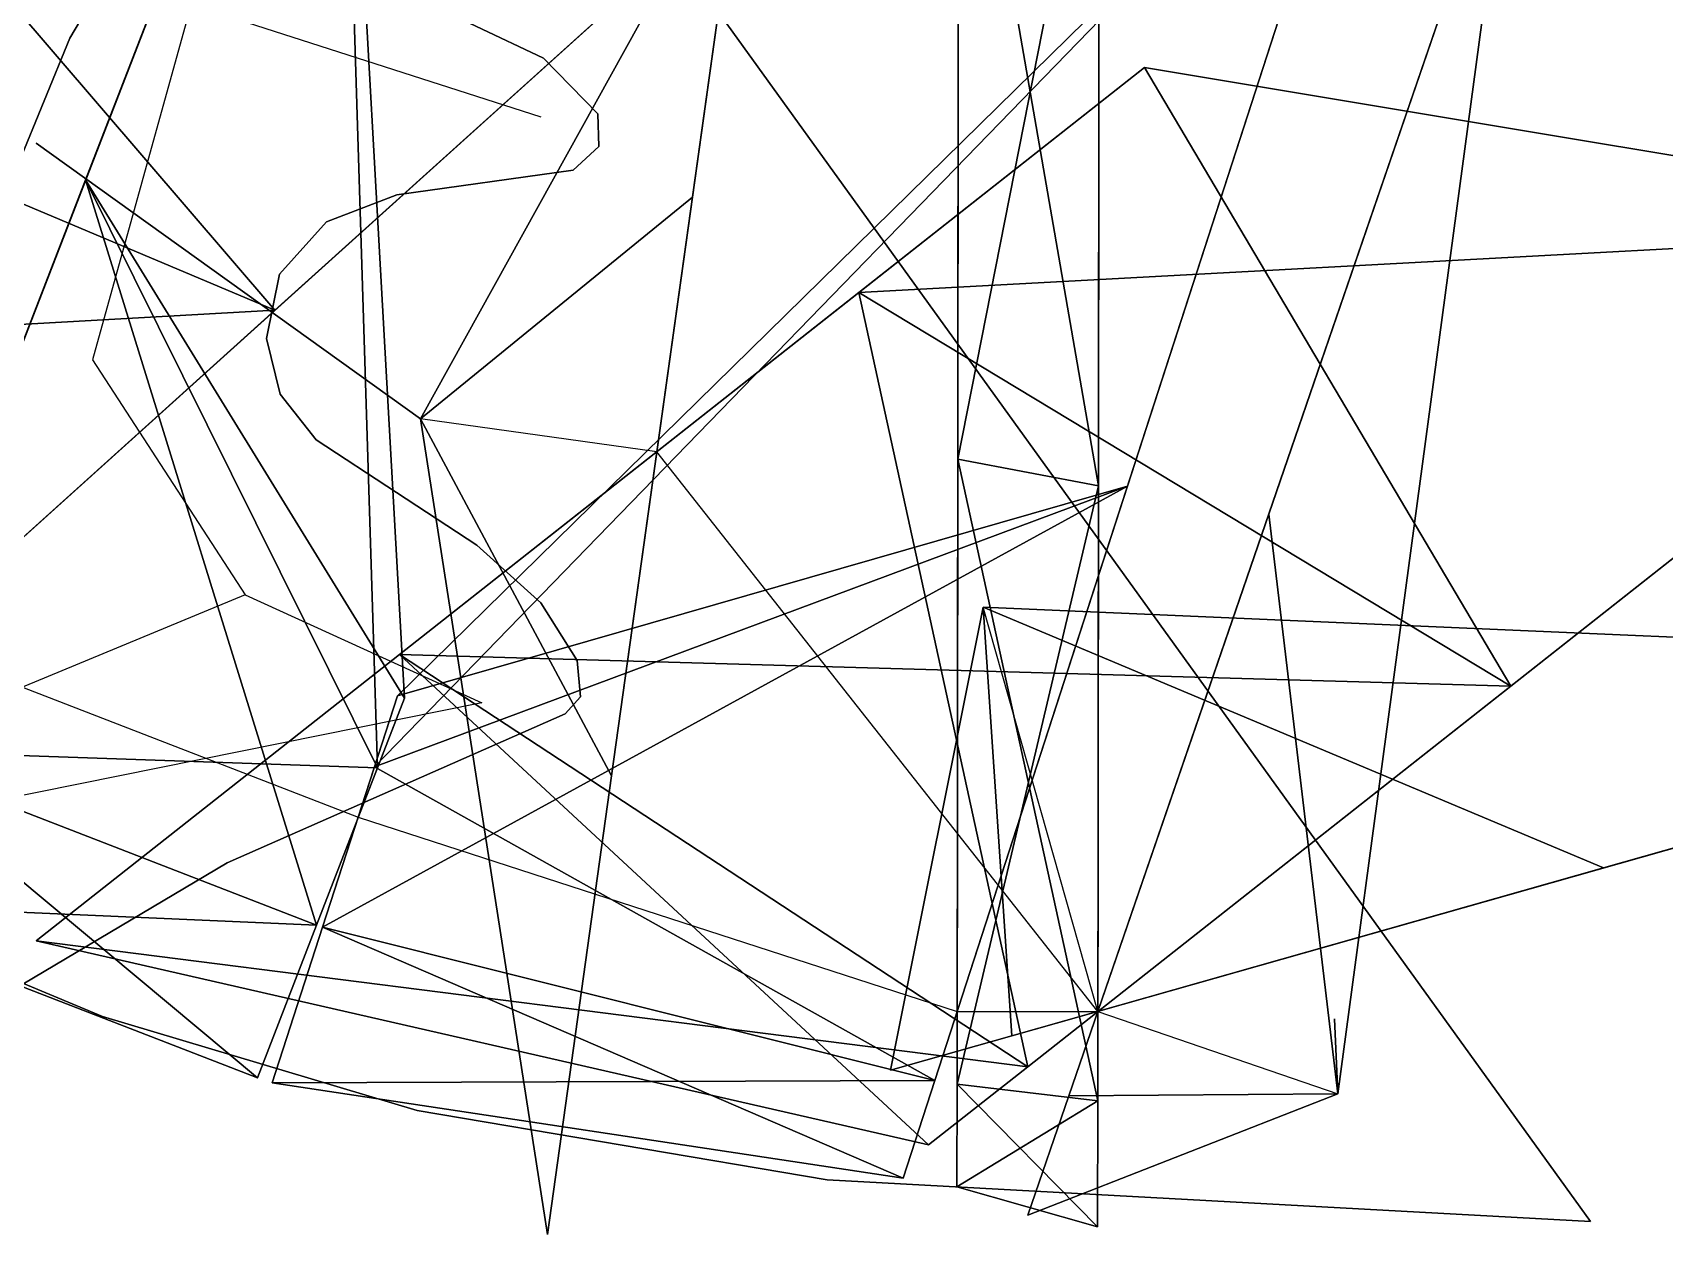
# Model space of a CAD drawing. Extents: x 271818 to 271947, y 5067178 to 5068401.
# Drawn here: x 271898.25 to 271918.69, y 5067220.38 to 5067235.43 of the extents above; entities that cross this region are included whole.
import ezdxf

# ---------------------------------------------------------------- set-up
doc = ezdxf.new("R2010")
doc.units = 0
doc.layers.add('CENTERLINE', color=4, linetype='CONTINUOUS')
doc.layers.add('WALLS', color=7, linetype='CONTINUOUS')

msp = doc.modelspace()

# ---------------------------------------------------------------- linework, layer by layer
at = {"layer": 'CENTERLINE'}
for p, q in [((271900.234, 5067235.783, 800.514), (271898.999, 5067231.334, 804.657)), ((271900.234, 5067235.783, 800.514), (271904.614, 5067234.376, 800.514)), ((271903.106, 5067230.596, 762.674), (271898.295, 5067234.048, 752.271)), ((271898.999, 5067231.334, 804.657), (271900.911, 5067228.388, 805.539)), ((271906.068, 5067230.182, 763.528), (271903.106, 5067230.596, 762.674)), ((271911.594, 5067223.17, 763.996), (271906.068, 5067230.182, 763.528)), ((271900.911, 5067228.388, 805.539), (271892.56, 5067224.931, 802.339)), ((271900.911, 5067228.388, 805.539), (271903.877, 5067227.035, 805.8)), ((271911.594, 5067223.17, 763.996), (271910.157, 5067228.234, 764.549)), ((271896.669, 5067227.794, 771.025), (271902.329, 5067225.603, 767.744)), ((271903.877, 5067227.035, 805.8), (271890.319, 5067224.305, 804.894)), ((271902.329, 5067225.603, 767.744), (271909.831, 5067223.171, 765.272)), ((271909.831, 5067223.171, 765.272), (271911.594, 5067223.17, 763.996)), ((271911.594, 5067223.17, 763.996), (271914.602, 5067222.136, 764.432)), ((271914.602, 5067222.136, 764.432), (271914.56, 5067223.078, 764.765))]:
    msp.add_line(p, q, dxfattribs=at)
at = {"layer": 'WALLS'}
for points in [[(271917.767, 5067220.539, 769.061), (271917.767, 5067220.539, 763.557), (271900.864, 5067243.979, 769.868)], [(271900.864, 5067243.979, 769.868), (271917.767, 5067220.539, 763.557), (271900.864, 5067243.979, 766.325)], [(271896.145, 5067226.442, 767.525), (271902.083, 5067241.783, 769.576), (271898.911, 5067233.588, 767.525)], [(271896.145, 5067226.442, 767.525), (271902.083, 5067241.783, 772.475), (271902.083, 5067241.783, 769.576)], [(271896.145, 5067226.442, 767.525), (271898.911, 5067233.588, 774.525), (271902.083, 5067241.783, 772.475)], [(271902.906, 5067227.095, 766.294), (271898.911, 5067233.588, 767.525), (271902.083, 5067241.783, 769.576)], [(271902.568, 5067226.221, 771.244), (271902.083, 5067241.783, 772.475), (271898.911, 5067233.588, 774.525)], [(271902.906, 5067227.095, 766.294), (271902.083, 5067241.783, 769.576), (271902.906, 5067227.095, 769.193)], [(271902.906, 5067227.095, 769.193), (271902.083, 5067241.783, 769.576), (271902.083, 5067241.783, 772.475)], [(271902.906, 5067227.095, 769.193), (271902.083, 5067241.783, 772.475), (271902.568, 5067226.221, 771.244)], [(271909.83, 5067222.26, 763.072), (271909.849, 5067239.871, 764.361), (271909.839, 5067230.089, 763.072)], [(271909.83, 5067222.26, 763.072), (271909.849, 5067239.871, 766.183), (271909.849, 5067239.871, 764.361)], [(271909.83, 5067222.26, 763.072), (271909.839, 5067230.089, 767.472), (271909.849, 5067239.871, 766.183)], [(271911.61, 5067239.07, 762.878), (271909.839, 5067230.089, 763.072), (271909.849, 5067239.871, 764.361)], [(271911.601, 5067229.756, 766.696), (271909.849, 5067239.871, 766.183), (271909.839, 5067230.089, 767.472)], [(271911.61, 5067239.07, 765.114), (271909.849, 5067239.871, 766.183), (271911.601, 5067229.756, 766.696)], [(271911.601, 5067229.756, 761.296), (271909.839, 5067230.089, 763.072), (271911.61, 5067239.07, 762.878)], [(271911.593, 5067222.051, 761.296), (271911.601, 5067229.756, 761.296), (271911.61, 5067239.07, 762.878)], [(271911.593, 5067222.051, 761.296), (271911.61, 5067239.07, 762.878), (271911.61, 5067239.07, 765.114)], [(271911.593, 5067222.051, 761.296), (271911.61, 5067239.07, 765.114), (271911.601, 5067229.756, 766.696)], [(271911.964, 5067229.752, 763.072), (271902.533, 5067226.234, 764.244), (271914.981, 5067239.058, 764.361)], [(271914.981, 5067239.058, 764.361), (271902.533, 5067226.234, 764.244), (271902.822, 5067227.125, 766.294)], [(271914.981, 5067239.058, 764.361), (271902.822, 5067227.125, 766.294), (271914.981, 5067239.058, 766.183)], [(271914.981, 5067239.058, 766.183), (271902.822, 5067227.125, 766.294), (271902.822, 5067227.125, 769.193)], [(271914.981, 5067239.058, 766.183), (271902.822, 5067227.125, 769.193), (271911.964, 5067229.752, 767.472)], [(271909.55, 5067222.305, 763.072), (271911.964, 5067229.752, 763.072), (271914.981, 5067239.058, 764.361)], [(271909.55, 5067222.305, 763.072), (271914.981, 5067239.058, 764.361), (271914.981, 5067239.058, 766.183)], [(271909.55, 5067222.305, 763.072), (271914.981, 5067239.058, 766.183), (271911.964, 5067229.752, 767.472)], [(271911.231, 5067222.112, 761.296), (271916.76, 5067238.207, 762.878), (271913.734, 5067229.398, 761.296)], [(271911.231, 5067222.112, 761.296), (271916.76, 5067238.207, 765.114), (271916.76, 5067238.207, 762.878)], [(271911.231, 5067222.112, 761.296), (271913.734, 5067229.398, 766.696), (271916.76, 5067238.207, 765.114)], [(271914.602, 5067222.136, 764.432), (271913.734, 5067229.398, 761.296), (271916.76, 5067238.207, 762.878)], [(271914.602, 5067222.136, 764.432), (271916.76, 5067238.207, 765.114), (271913.734, 5067229.398, 766.696)], [(271914.602, 5067222.136, 764.432), (271916.76, 5067238.207, 762.878), (271914.602, 5067222.136, 764.432)], [(271914.602, 5067222.136, 764.432), (271916.76, 5067238.207, 762.878), (271916.76, 5067238.207, 765.114)], [(271914.602, 5067222.136, 764.432), (271916.76, 5067238.207, 765.114), (271914.602, 5067222.136, 764.432)], [(271901.283, 5067231.955, 767.525), (271893.547, 5067235.215, 766.022), (271907.809, 5067237.839, 769.576)], [(271907.809, 5067237.839, 769.576), (271893.547, 5067235.215, 766.022), (271896.331, 5067237.726, 770.591)], [(271895.592, 5067226.823, 767.525), (271901.283, 5067231.955, 767.525), (271907.809, 5067237.839, 769.576)], [(271895.592, 5067226.823, 767.525), (271907.809, 5067237.839, 769.576), (271907.809, 5067237.839, 772.475)], [(271895.592, 5067226.823, 767.525), (271907.809, 5067237.839, 772.475), (271901.283, 5067231.955, 774.525)], [(271907.809, 5067237.839, 772.475), (271896.331, 5067237.726, 777.053), (271901.283, 5067231.955, 774.525)], [(271906.514, 5067233.373, 753.628), (271903.106, 5067230.596, 762.674), (271907.145, 5067237.887, 759.427)], [(271907.145, 5067237.887, 759.427), (271903.106, 5067230.596, 762.674), (271903.106, 5067230.596, 762.674)], [(271907.145, 5067237.887, 759.427), (271903.106, 5067230.596, 762.674), (271907.145, 5067237.887, 767.629)], [(271907.145, 5067237.887, 767.629), (271903.106, 5067230.596, 762.674), (271903.106, 5067230.596, 762.674)], [(271907.145, 5067237.887, 767.629), (271903.106, 5067230.596, 762.674), (271906.514, 5067233.373, 773.428)], [(271905.5, 5067226.12, 753.628), (271906.514, 5067233.373, 753.628), (271907.145, 5067237.887, 759.427)], [(271905.5, 5067226.12, 753.628), (271907.145, 5067237.887, 759.427), (271907.145, 5067237.887, 767.629)], [(271905.5, 5067226.12, 753.628), (271907.145, 5067237.887, 767.629), (271906.514, 5067233.373, 773.428)], [(271901.283, 5067231.955, 774.525), (271896.331, 5067237.726, 777.053), (271893.547, 5067235.215, 781.622)], [(271899.394, 5067236.515, 802.044), (271899.394, 5067236.515, 799.794), (271898.713, 5067235.364, 802.529)], [(271898.713, 5067235.364, 802.529), (271899.394, 5067236.515, 799.794), (271898.713, 5067235.364, 800.064)], [(271904.647, 5067235.112, 802.174), (271904.647, 5067235.112, 799.92), (271902.107, 5067236.318, 802.102)], [(271902.107, 5067236.318, 802.102), (271904.647, 5067235.112, 799.92), (271902.107, 5067236.318, 799.837)], [(271901.283, 5067231.955, 767.525), (271889.178, 5067231.276, 766.022), (271893.547, 5067235.215, 766.022)], [(271901.283, 5067231.955, 774.525), (271893.547, 5067235.215, 781.622), (271895.592, 5067226.823, 774.525)], [(271898.713, 5067235.364, 802.529), (271898.713, 5067235.364, 800.064), (271897.747, 5067233.006, 804.25)], [(271897.747, 5067233.006, 804.25), (271898.713, 5067235.364, 800.064), (271897.747, 5067233.006, 801.6)], [(271902.847, 5067227.643, 753.628), (271912.179, 5067234.997, 759.427), (271908.599, 5067232.176, 753.628)], [(271902.847, 5067227.643, 753.628), (271912.179, 5067234.997, 767.629), (271912.179, 5067234.997, 759.427)], [(271902.847, 5067227.643, 753.628), (271908.599, 5067232.176, 773.428), (271912.179, 5067234.997, 767.629)], [(271905.329, 5067234.415, 802.266), (271905.329, 5067234.415, 799.935), (271904.647, 5067235.112, 802.174)], [(271904.647, 5067235.112, 802.174), (271905.329, 5067234.415, 799.935), (271904.647, 5067235.112, 799.92)], [(271924.082, 5067233.011, 762.878), (271908.599, 5067232.176, 753.628), (271912.179, 5067234.997, 759.427)], [(271916.767, 5067227.246, 766.696), (271912.179, 5067234.997, 767.629), (271908.599, 5067232.176, 773.428)], [(271924.082, 5067233.011, 762.878), (271912.179, 5067234.997, 759.427), (271924.082, 5067233.011, 765.114)], [(271924.082, 5067233.011, 765.114), (271912.179, 5067234.997, 759.427), (271912.179, 5067234.997, 767.629)], [(271924.082, 5067233.011, 765.114), (271912.179, 5067234.997, 767.629), (271916.767, 5067227.246, 766.696)], [(271905.341, 5067234.004, 802.355), (271905.341, 5067234.004, 799.964), (271905.329, 5067234.415, 802.266)], [(271905.329, 5067234.415, 802.266), (271905.341, 5067234.004, 799.964), (271905.329, 5067234.415, 799.935)], [(271903.106, 5067230.596, 762.674), (271898.295, 5067234.048, 752.271), (271903.106, 5067230.596, 762.674)], [(271903.106, 5067230.596, 762.674), (271898.295, 5067234.048, 752.271), (271898.295, 5067234.048, 752.271)], [(271903.106, 5067230.596, 762.674), (271898.295, 5067234.048, 752.271), (271903.106, 5067230.596, 762.674)], [(271903.106, 5067230.596, 762.674), (271898.295, 5067234.048, 752.271), (271898.295, 5067234.048, 752.271)], [(271903.106, 5067230.596, 762.674), (271898.295, 5067234.048, 752.271), (271903.106, 5067230.596, 762.674)], [(271903.106, 5067230.596, 762.674), (271898.295, 5067234.048, 752.271), (271898.295, 5067234.048, 752.271)], [(271903.106, 5067230.596, 762.674), (271898.295, 5067234.048, 752.271), (271903.106, 5067230.596, 762.674)], [(271903.106, 5067230.596, 762.674), (271898.295, 5067234.048, 752.271), (271898.295, 5067234.048, 752.271)], [(271903.106, 5067230.596, 762.674), (271898.295, 5067234.048, 752.271), (271903.106, 5067230.596, 762.674)], [(271903.106, 5067230.596, 762.674), (271898.295, 5067234.048, 752.271), (271898.295, 5067234.048, 752.271)], [(271903.106, 5067230.596, 762.674), (271898.295, 5067234.048, 752.271), (271903.106, 5067230.596, 762.674)], [(271903.106, 5067230.596, 762.674), (271898.295, 5067234.048, 752.271), (271898.295, 5067234.048, 752.271)], [(271903.106, 5067230.596, 762.674), (271898.295, 5067234.048, 752.271), (271903.106, 5067230.596, 762.674)], [(271903.106, 5067230.596, 762.674), (271898.295, 5067234.048, 752.271), (271898.295, 5067234.048, 752.271)], [(271903.106, 5067230.596, 762.674), (271898.295, 5067234.048, 752.271), (271903.106, 5067230.596, 762.674)], [(271903.106, 5067230.596, 762.674), (271898.295, 5067234.048, 752.271), (271898.295, 5067234.048, 752.271)], [(271898.295, 5067234.048, 752.271), (271898.295, 5067234.048, 752.271), (271898.295, 5067234.048, 752.271)], [(271898.295, 5067234.048, 752.271), (271898.295, 5067234.048, 752.271), (271898.295, 5067234.048, 752.271)], [(271898.295, 5067234.048, 752.271), (271898.295, 5067234.048, 752.271), (271898.295, 5067234.048, 752.271)], [(271898.295, 5067234.048, 752.271), (271898.295, 5067234.048, 752.271), (271898.295, 5067234.048, 752.271)], [(271898.295, 5067234.048, 752.271), (271898.295, 5067234.048, 752.271), (271898.295, 5067234.048, 752.271)], [(271898.295, 5067234.048, 752.271), (271898.295, 5067234.048, 752.271), (271898.295, 5067234.048, 752.271)], [(271905.022, 5067233.709, 802.427), (271905.022, 5067233.709, 799.979), (271905.341, 5067234.004, 802.355)], [(271905.341, 5067234.004, 802.355), (271905.022, 5067233.709, 799.979), (271905.341, 5067234.004, 799.964)], [(271902.568, 5067226.221, 764.244), (271896.145, 5067226.442, 767.525), (271898.911, 5067233.588, 767.525)], [(271901.806, 5067224.251, 771.244), (271898.911, 5067233.588, 774.525), (271896.145, 5067226.442, 774.525)], [(271896.145, 5067226.442, 767.525), (271896.145, 5067226.442, 774.525), (271898.911, 5067233.588, 774.525)], [(271902.568, 5067226.221, 764.244), (271898.911, 5067233.588, 767.525), (271902.906, 5067227.095, 766.294)], [(271902.568, 5067226.221, 771.244), (271898.911, 5067233.588, 774.525), (271901.806, 5067224.251, 771.244)], [(271902.81, 5067233.4, 802.788), (271902.81, 5067233.4, 800.51), (271905.022, 5067233.709, 802.427)], [(271905.022, 5067233.709, 802.427), (271902.81, 5067233.4, 800.51), (271905.022, 5067233.709, 799.979)], [(271901.929, 5067233.063, 803.302), (271901.929, 5067233.063, 800.973), (271902.81, 5067233.4, 802.788)], [(271902.81, 5067233.4, 802.788), (271901.929, 5067233.063, 800.973), (271902.81, 5067233.4, 800.51)], [(271905.5, 5067226.12, 753.628), (271903.106, 5067230.596, 762.674), (271906.514, 5067233.373, 753.628)], [(271906.514, 5067233.373, 753.628), (271903.106, 5067230.596, 762.674), (271903.106, 5067230.596, 762.674)], [(271906.514, 5067233.373, 773.428), (271903.106, 5067230.596, 762.674), (271903.106, 5067230.596, 762.674)], [(271906.514, 5067233.373, 773.428), (271903.106, 5067230.596, 762.674), (271905.5, 5067226.12, 773.428)], [(271905.5, 5067226.12, 753.628), (271906.514, 5067233.373, 773.428), (271905.5, 5067226.12, 773.428)], [(271901.34, 5067232.405, 804.062), (271901.34, 5067232.405, 801.673), (271901.929, 5067233.063, 803.302)], [(271901.929, 5067233.063, 803.302), (271901.34, 5067232.405, 801.673), (271901.929, 5067233.063, 800.973)], [(271916.767, 5067227.246, 761.296), (271908.599, 5067232.176, 753.628), (271924.082, 5067233.011, 762.878)], [(271910.716, 5067222.477, 761.296), (271916.767, 5067227.246, 761.296), (271924.082, 5067233.011, 762.878)], [(271910.716, 5067222.477, 761.296), (271924.082, 5067233.011, 762.878), (271924.082, 5067233.011, 765.114)], [(271910.716, 5067222.477, 761.296), (271924.082, 5067233.011, 765.114), (271916.767, 5067227.246, 766.696)], [(271901.177, 5067231.599, 804.744), (271901.177, 5067231.599, 802.363), (271901.34, 5067232.405, 804.062)], [(271901.34, 5067232.405, 804.062), (271901.177, 5067231.599, 802.363), (271901.34, 5067232.405, 801.673)], [(271916.767, 5067227.246, 761.296), (271902.847, 5067227.643, 753.628), (271908.599, 5067232.176, 753.628)], [(271910.716, 5067222.477, 766.696), (271908.599, 5067232.176, 773.428), (271902.847, 5067227.643, 773.428)], [(271902.847, 5067227.643, 753.628), (271902.847, 5067227.643, 773.428), (271908.599, 5067232.176, 773.428)], [(271916.767, 5067227.246, 766.696), (271908.599, 5067232.176, 773.428), (271910.716, 5067222.477, 766.696)], [(271895.592, 5067226.823, 767.525), (271889.178, 5067231.276, 766.022), (271901.283, 5067231.955, 767.525)], [(271895.592, 5067226.823, 767.525), (271901.283, 5067231.955, 774.525), (271895.592, 5067226.823, 774.525)], [(271901.352, 5067230.905, 805.099), (271901.352, 5067230.905, 802.834), (271901.177, 5067231.599, 804.744)], [(271901.177, 5067231.599, 804.744), (271901.352, 5067230.905, 802.834), (271901.177, 5067231.599, 802.363)], [(271901.802, 5067230.331, 805.388), (271901.802, 5067230.331, 803.083), (271901.352, 5067230.905, 805.099)], [(271901.352, 5067230.905, 805.099), (271901.802, 5067230.331, 803.083), (271901.352, 5067230.905, 802.834)], [(271905.5, 5067226.12, 773.428), (271903.106, 5067230.596, 762.674), (271903.106, 5067230.596, 762.674)], [(271905.5, 5067226.12, 773.428), (271903.106, 5067230.596, 762.674), (271904.697, 5067220.377, 767.629)], [(271904.697, 5067220.377, 767.629), (271903.106, 5067230.596, 762.674), (271903.106, 5067230.596, 762.674)], [(271904.697, 5067220.377, 767.629), (271903.106, 5067230.596, 762.674), (271904.697, 5067220.377, 759.427)], [(271904.697, 5067220.377, 759.427), (271903.106, 5067230.596, 762.674), (271903.106, 5067230.596, 762.674)], [(271904.697, 5067220.377, 759.427), (271903.106, 5067230.596, 762.674), (271905.5, 5067226.12, 753.628)], [(271905.5, 5067226.12, 753.628), (271903.106, 5067230.596, 762.674), (271903.106, 5067230.596, 762.674)], [(271903.106, 5067230.596, 762.674), (271903.106, 5067230.596, 762.674), (271903.106, 5067230.596, 762.674)], [(271903.106, 5067230.596, 762.674), (271903.106, 5067230.596, 762.674), (271903.106, 5067230.596, 762.674)], [(271903.106, 5067230.596, 762.674), (271903.106, 5067230.596, 762.674), (271903.106, 5067230.596, 762.674)], [(271903.106, 5067230.596, 762.674), (271903.106, 5067230.596, 762.674), (271903.106, 5067230.596, 762.674)], [(271903.106, 5067230.596, 762.674), (271903.106, 5067230.596, 762.674), (271903.106, 5067230.596, 762.674)], [(271903.106, 5067230.596, 762.674), (271903.106, 5067230.596, 762.674), (271903.106, 5067230.596, 762.674)], [(271903.106, 5067230.596, 762.674), (271903.106, 5067230.596, 762.674), (271903.106, 5067230.596, 762.674)], [(271903.106, 5067230.596, 762.674), (271903.106, 5067230.596, 762.674), (271903.106, 5067230.596, 762.674)], [(271903.106, 5067230.596, 762.674), (271903.106, 5067230.596, 762.674), (271903.106, 5067230.596, 762.674)], [(271903.106, 5067230.596, 762.674), (271903.106, 5067230.596, 762.674), (271903.106, 5067230.596, 762.674)], [(271903.106, 5067230.596, 762.674), (271903.106, 5067230.596, 762.674), (271903.106, 5067230.596, 762.674)], [(271903.106, 5067230.596, 762.674), (271903.106, 5067230.596, 762.674), (271903.106, 5067230.596, 762.674)], [(271903.813, 5067229.01, 805.865), (271903.813, 5067229.01, 803.316), (271901.802, 5067230.331, 805.388)], [(271901.802, 5067230.331, 805.388), (271903.813, 5067229.01, 803.316), (271901.802, 5067230.331, 803.083)], [(271911.601, 5067229.756, 761.296), (271909.83, 5067222.26, 763.072), (271909.839, 5067230.089, 763.072)], [(271911.593, 5067222.051, 766.696), (271909.839, 5067230.089, 767.472), (271909.83, 5067222.26, 767.472)], [(271909.83, 5067222.26, 763.072), (271909.83, 5067222.26, 767.472), (271909.839, 5067230.089, 767.472)], [(271911.601, 5067229.756, 766.696), (271909.839, 5067230.089, 767.472), (271911.593, 5067222.051, 766.696)], [(271909.55, 5067222.305, 763.072), (271901.882, 5067224.224, 764.244), (271911.964, 5067229.752, 763.072)], [(271911.964, 5067229.752, 763.072), (271901.882, 5067224.224, 764.244), (271902.533, 5067226.234, 764.244)], [(271911.964, 5067229.752, 767.472), (271902.822, 5067227.125, 769.193), (271902.533, 5067226.234, 771.244)], [(271911.964, 5067229.752, 767.472), (271902.533, 5067226.234, 771.244), (271909.55, 5067222.305, 767.472)], [(271909.55, 5067222.305, 763.072), (271911.964, 5067229.752, 767.472), (271909.55, 5067222.305, 767.472)], [(271911.593, 5067222.051, 761.296), (271909.83, 5067222.26, 763.072), (271911.601, 5067229.756, 761.296)], [(271911.593, 5067222.051, 761.296), (271911.601, 5067229.756, 766.696), (271911.593, 5067222.051, 766.696)], [(271914.602, 5067222.136, 764.432), (271911.231, 5067222.112, 761.296), (271913.734, 5067229.398, 761.296)], [(271914.602, 5067222.136, 764.432), (271913.734, 5067229.398, 766.696), (271911.231, 5067222.112, 766.696)], [(271911.231, 5067222.112, 761.296), (271911.231, 5067222.112, 766.696), (271913.734, 5067229.398, 766.696)], [(271914.602, 5067222.136, 764.432), (271913.734, 5067229.398, 761.296), (271914.602, 5067222.136, 764.432)], [(271914.602, 5067222.136, 764.432), (271913.734, 5067229.398, 766.696), (271914.602, 5067222.136, 764.432)], [(271904.616, 5067228.287, 806.369), (271904.616, 5067228.287, 803.293), (271903.813, 5067229.01, 805.865)], [(271903.813, 5067229.01, 805.865), (271904.616, 5067228.287, 803.293), (271903.813, 5067229.01, 803.316)], [(271905.07, 5067227.568, 806.569), (271905.07, 5067227.568, 803.185), (271904.616, 5067228.287, 806.369)], [(271904.616, 5067228.287, 806.369), (271905.07, 5067227.568, 803.185), (271904.616, 5067228.287, 803.293)], [(271910.518, 5067222.864, 766.696), (271910.157, 5067228.234, 764.549), (271908.997, 5067222.433, 765.114)], [(271908.997, 5067222.433, 765.114), (271910.157, 5067228.234, 764.549), (271910.157, 5067228.234, 764.549)], [(271908.997, 5067222.433, 765.114), (271910.157, 5067228.234, 764.549), (271908.997, 5067222.433, 762.878)], [(271908.997, 5067222.433, 762.878), (271910.157, 5067228.234, 764.549), (271910.157, 5067228.234, 764.549)], [(271908.997, 5067222.433, 762.878), (271910.157, 5067228.234, 764.549), (271910.518, 5067222.864, 761.296)], [(271910.518, 5067222.864, 761.296), (271910.157, 5067228.234, 764.549), (271917.93, 5067224.967, 761.296)], [(271917.93, 5067224.967, 761.296), (271910.157, 5067228.234, 764.549), (271910.157, 5067228.234, 764.549)], [(271917.93, 5067224.967, 761.296), (271910.157, 5067228.234, 764.549), (271926.89, 5067227.51, 762.878)], [(271926.89, 5067227.51, 762.878), (271910.157, 5067228.234, 764.549), (271910.157, 5067228.234, 764.549)], [(271926.89, 5067227.51, 762.878), (271910.157, 5067228.234, 764.549), (271926.89, 5067227.51, 765.114)], [(271926.89, 5067227.51, 765.114), (271910.157, 5067228.234, 764.549), (271910.157, 5067228.234, 764.549)], [(271926.89, 5067227.51, 765.114), (271910.157, 5067228.234, 764.549), (271917.93, 5067224.967, 766.696)], [(271917.93, 5067224.967, 766.696), (271910.157, 5067228.234, 764.549), (271910.157, 5067228.234, 764.549)], [(271917.93, 5067224.967, 766.696), (271910.157, 5067228.234, 764.549), (271910.518, 5067222.864, 766.696)], [(271910.518, 5067222.864, 766.696), (271910.157, 5067228.234, 764.549), (271910.157, 5067228.234, 764.549)], [(271910.518, 5067222.864, 761.296), (271910.157, 5067228.234, 764.549), (271910.157, 5067228.234, 764.549)], [(271910.157, 5067228.234, 764.549), (271910.157, 5067228.234, 764.549), (271910.157, 5067228.234, 764.549)], [(271910.157, 5067228.234, 764.549), (271910.157, 5067228.234, 764.549), (271910.157, 5067228.234, 764.549)], [(271910.157, 5067228.234, 764.549), (271910.157, 5067228.234, 764.549), (271910.157, 5067228.234, 764.549)], [(271910.157, 5067228.234, 764.549), (271910.157, 5067228.234, 764.549), (271910.157, 5067228.234, 764.549)], [(271910.157, 5067228.234, 764.549), (271910.157, 5067228.234, 764.549), (271910.157, 5067228.234, 764.549)], [(271910.157, 5067228.234, 764.549), (271910.157, 5067228.234, 764.549), (271910.157, 5067228.234, 764.549)], [(271909.473, 5067221.498, 765.114), (271902.847, 5067227.643, 773.428), (271898.292, 5067224.054, 767.629)], [(271910.716, 5067222.477, 761.296), (271898.292, 5067224.054, 759.427), (271902.847, 5067227.643, 753.628)], [(271902.847, 5067227.643, 753.628), (271898.292, 5067224.054, 767.629), (271902.847, 5067227.643, 773.428)], [(271902.847, 5067227.643, 753.628), (271898.292, 5067224.054, 759.427), (271898.292, 5067224.054, 767.629)], [(271910.716, 5067222.477, 761.296), (271902.847, 5067227.643, 753.628), (271916.767, 5067227.246, 761.296)], [(271910.716, 5067222.477, 766.696), (271902.847, 5067227.643, 773.428), (271909.473, 5067221.498, 765.114)], [(271905.113, 5067227.112, 806.659), (271905.113, 5067227.112, 803.194), (271905.07, 5067227.568, 806.569)], [(271905.07, 5067227.568, 806.569), (271905.113, 5067227.112, 803.194), (271905.07, 5067227.568, 803.185)], [(271910.518, 5067222.864, 761.296), (271917.93, 5067224.967, 761.296), (271926.89, 5067227.51, 762.878)], [(271910.518, 5067222.864, 761.296), (271926.89, 5067227.51, 762.878), (271926.89, 5067227.51, 765.114)], [(271910.518, 5067222.864, 761.296), (271926.89, 5067227.51, 765.114), (271917.93, 5067224.967, 766.696)], [(271910.716, 5067222.477, 761.296), (271916.767, 5067227.246, 766.696), (271910.716, 5067222.477, 766.696)], [(271901.806, 5067224.251, 764.244), (271902.568, 5067226.221, 764.244), (271902.906, 5067227.095, 766.294)], [(271901.806, 5067224.251, 764.244), (271902.906, 5067227.095, 766.294), (271902.906, 5067227.095, 769.193)], [(271901.806, 5067224.251, 764.244), (271902.906, 5067227.095, 769.193), (271902.568, 5067226.221, 771.244)], [(271901.882, 5067224.224, 764.244), (271902.822, 5067227.125, 766.294), (271902.533, 5067226.234, 764.244)], [(271901.882, 5067224.224, 764.244), (271902.822, 5067227.125, 769.193), (271902.822, 5067227.125, 766.294)], [(271901.882, 5067224.224, 764.244), (271902.533, 5067226.234, 771.244), (271902.822, 5067227.125, 769.193)], [(271904.922, 5067226.898, 806.838), (271904.922, 5067226.898, 803.385), (271905.113, 5067227.112, 806.659)], [(271905.113, 5067227.112, 806.659), (271904.922, 5067226.898, 803.385), (271905.113, 5067227.112, 803.194)], [(271900.687, 5067225.032, 805.289), (271900.687, 5067225.032, 802.651), (271904.922, 5067226.898, 806.838)], [(271904.922, 5067226.898, 806.838), (271900.687, 5067225.032, 802.651), (271904.922, 5067226.898, 803.385)], [(271901.066, 5067222.339, 769.193), (271896.145, 5067226.442, 774.525), (271895.405, 5067224.53, 772.475)], [(271901.806, 5067224.251, 764.244), (271895.405, 5067224.53, 769.576), (271896.145, 5067226.442, 767.525)], [(271901.806, 5067224.251, 764.244), (271896.145, 5067226.442, 767.525), (271902.568, 5067226.221, 764.244)], [(271901.806, 5067224.251, 771.244), (271896.145, 5067226.442, 774.525), (271901.066, 5067222.339, 769.193)], [(271901.806, 5067224.251, 764.244), (271902.568, 5067226.221, 771.244), (271901.806, 5067224.251, 771.244)], [(271909.55, 5067222.305, 767.472), (271902.533, 5067226.234, 771.244), (271901.882, 5067224.224, 771.244)], [(271901.882, 5067224.224, 764.244), (271901.882, 5067224.224, 771.244), (271902.533, 5067226.234, 771.244)], [(271905.5, 5067226.12, 753.628), (271905.5, 5067226.12, 773.428), (271904.697, 5067220.377, 767.629)], [(271905.5, 5067226.12, 753.628), (271904.697, 5067220.377, 767.629), (271904.697, 5067220.377, 759.427)], [(271893.56, 5067225.428, 774.013), (271893.56, 5067225.428, 766.643), (271899.124, 5067223.107, 771.775)], [(271899.124, 5067223.107, 771.775), (271893.56, 5067225.428, 766.643), (271899.124, 5067223.107, 764.889)], [(271897.32, 5067223.035, 804.007), (271897.32, 5067223.035, 801.67), (271900.687, 5067225.032, 805.289)], [(271900.687, 5067225.032, 805.289), (271897.32, 5067223.035, 801.67), (271900.687, 5067225.032, 802.651)], [(271910.518, 5067222.864, 761.296), (271917.93, 5067224.967, 766.696), (271910.518, 5067222.864, 766.696)], [(271901.066, 5067222.339, 769.193), (271895.405, 5067224.53, 772.475), (271901.066, 5067222.339, 766.294)], [(271901.066, 5067222.339, 766.294), (271895.405, 5067224.53, 772.475), (271895.405, 5067224.53, 769.576)], [(271901.066, 5067222.339, 766.294), (271895.405, 5067224.53, 769.576), (271901.806, 5067224.251, 764.244)], [(271901.806, 5067224.251, 764.244), (271901.806, 5067224.251, 771.244), (271901.066, 5067222.339, 769.193)], [(271901.806, 5067224.251, 764.244), (271901.066, 5067222.339, 769.193), (271901.066, 5067222.339, 766.294)], [(271909.153, 5067221.079, 766.183), (271901.882, 5067224.224, 771.244), (271901.25, 5067222.274, 769.193)], [(271909.55, 5067222.305, 763.072), (271901.25, 5067222.274, 766.294), (271901.882, 5067224.224, 764.244)], [(271901.882, 5067224.224, 764.244), (271901.25, 5067222.274, 769.193), (271901.882, 5067224.224, 771.244)], [(271901.882, 5067224.224, 764.244), (271901.25, 5067222.274, 766.294), (271901.25, 5067222.274, 769.193)], [(271909.55, 5067222.305, 767.472), (271901.882, 5067224.224, 771.244), (271909.153, 5067221.079, 766.183)], [(271909.473, 5067221.498, 765.114), (271898.292, 5067224.054, 767.629), (271909.473, 5067221.498, 762.878)], [(271909.473, 5067221.498, 762.878), (271898.292, 5067224.054, 767.629), (271898.292, 5067224.054, 759.427)], [(271909.473, 5067221.498, 762.878), (271898.292, 5067224.054, 759.427), (271910.716, 5067222.477, 761.296)], [(271899.124, 5067223.107, 771.775), (271899.124, 5067223.107, 764.889), (271903.068, 5067221.927, 770.435)], [(271903.068, 5067221.927, 770.435), (271899.124, 5067223.107, 764.889), (271903.068, 5067221.927, 764.057)], [(271914.56, 5067223.078, 764.765), (271914.602, 5067222.136, 764.432), (271914.56, 5067223.078, 764.765)], [(271914.56, 5067223.078, 764.765), (271914.602, 5067222.136, 764.432), (271914.602, 5067222.136, 764.432)], [(271914.56, 5067223.078, 764.765), (271914.602, 5067222.136, 764.432), (271914.56, 5067223.078, 764.765)], [(271914.56, 5067223.078, 764.765), (271914.602, 5067222.136, 764.432), (271914.602, 5067222.136, 764.432)], [(271914.56, 5067223.078, 764.765), (271914.602, 5067222.136, 764.432), (271914.56, 5067223.078, 764.765)], [(271914.56, 5067223.078, 764.765), (271914.602, 5067222.136, 764.432), (271914.602, 5067222.136, 764.432)], [(271914.56, 5067223.078, 764.765), (271914.602, 5067222.136, 764.432), (271914.56, 5067223.078, 764.765)], [(271914.56, 5067223.078, 764.765), (271914.602, 5067222.136, 764.432), (271914.602, 5067222.136, 764.432)], [(271914.56, 5067223.078, 764.765), (271914.602, 5067222.136, 764.432), (271914.56, 5067223.078, 764.765)], [(271914.56, 5067223.078, 764.765), (271914.602, 5067222.136, 764.432), (271914.602, 5067222.136, 764.432)], [(271914.56, 5067223.078, 764.765), (271914.602, 5067222.136, 764.432), (271914.56, 5067223.078, 764.765)], [(271914.56, 5067223.078, 764.765), (271914.602, 5067222.136, 764.432), (271914.602, 5067222.136, 764.432)], [(271914.56, 5067223.078, 764.765), (271914.602, 5067222.136, 764.432), (271914.56, 5067223.078, 764.765)], [(271914.56, 5067223.078, 764.765), (271914.602, 5067222.136, 764.432), (271914.602, 5067222.136, 764.432)], [(271914.56, 5067223.078, 764.765), (271914.602, 5067222.136, 764.432), (271914.56, 5067223.078, 764.765)], [(271914.56, 5067223.078, 764.765), (271914.602, 5067222.136, 764.432), (271914.602, 5067222.136, 764.432)], [(271914.56, 5067223.078, 764.765), (271914.56, 5067223.078, 764.765), (271914.56, 5067223.078, 764.765)], [(271914.56, 5067223.078, 764.765), (271914.56, 5067223.078, 764.765), (271914.56, 5067223.078, 764.765)], [(271914.56, 5067223.078, 764.765), (271914.56, 5067223.078, 764.765), (271914.56, 5067223.078, 764.765)], [(271914.56, 5067223.078, 764.765), (271914.56, 5067223.078, 764.765), (271914.56, 5067223.078, 764.765)], [(271914.56, 5067223.078, 764.765), (271914.56, 5067223.078, 764.765), (271914.56, 5067223.078, 764.765)], [(271914.56, 5067223.078, 764.765), (271914.56, 5067223.078, 764.765), (271914.56, 5067223.078, 764.765)], [(271910.518, 5067222.864, 761.296), (271910.518, 5067222.864, 766.696), (271908.997, 5067222.433, 765.114)], [(271910.518, 5067222.864, 761.296), (271908.997, 5067222.433, 765.114), (271908.997, 5067222.433, 762.878)], [(271909.153, 5067221.079, 764.361), (271901.25, 5067222.274, 766.294), (271909.55, 5067222.305, 763.072)], [(271909.55, 5067222.305, 763.072), (271909.55, 5067222.305, 767.472), (271909.153, 5067221.079, 766.183)], [(271909.55, 5067222.305, 763.072), (271909.153, 5067221.079, 766.183), (271909.153, 5067221.079, 764.361)], [(271910.716, 5067222.477, 761.296), (271910.716, 5067222.477, 766.696), (271909.473, 5067221.498, 765.114)], [(271910.716, 5067222.477, 761.296), (271909.473, 5067221.498, 765.114), (271909.473, 5067221.498, 762.878)], [(271909.153, 5067221.079, 766.183), (271901.25, 5067222.274, 769.193), (271909.153, 5067221.079, 764.361)], [(271909.153, 5067221.079, 764.361), (271901.25, 5067222.274, 769.193), (271901.25, 5067222.274, 766.294)], [(271911.591, 5067220.47, 765.114), (271909.83, 5067222.26, 767.472), (271909.829, 5067220.971, 766.183)], [(271911.593, 5067222.051, 761.296), (271909.829, 5067220.971, 764.361), (271909.83, 5067222.26, 763.072)], [(271909.83, 5067222.26, 763.072), (271909.829, 5067220.971, 766.183), (271909.83, 5067222.26, 767.472)], [(271909.83, 5067222.26, 763.072), (271909.829, 5067220.971, 764.361), (271909.829, 5067220.971, 766.183)], [(271911.593, 5067222.051, 766.696), (271909.83, 5067222.26, 767.472), (271911.591, 5067220.47, 765.114)], [(271914.602, 5067222.136, 764.432), (271911.231, 5067222.112, 766.696), (271910.717, 5067220.616, 765.114)], [(271914.602, 5067222.136, 764.432), (271910.717, 5067220.616, 765.114), (271914.602, 5067222.136, 764.432)], [(271914.602, 5067222.136, 764.432), (271910.717, 5067220.616, 765.114), (271910.717, 5067220.616, 762.878)], [(271914.602, 5067222.136, 764.432), (271910.717, 5067220.616, 762.878), (271914.602, 5067222.136, 764.432)], [(271914.602, 5067222.136, 764.432), (271910.717, 5067220.616, 762.878), (271911.231, 5067222.112, 761.296)], [(271911.231, 5067222.112, 761.296), (271910.717, 5067220.616, 765.114), (271911.231, 5067222.112, 766.696)], [(271911.231, 5067222.112, 761.296), (271910.717, 5067220.616, 762.878), (271910.717, 5067220.616, 765.114)], [(271914.602, 5067222.136, 764.432), (271911.231, 5067222.112, 761.296), (271914.602, 5067222.136, 764.432)], [(271914.602, 5067222.136, 764.432), (271911.231, 5067222.112, 766.696), (271914.602, 5067222.136, 764.432)], [(271914.602, 5067222.136, 764.432), (271914.602, 5067222.136, 764.432), (271914.602, 5067222.136, 764.432)], [(271914.602, 5067222.136, 764.432), (271914.602, 5067222.136, 764.432), (271914.602, 5067222.136, 764.432)], [(271914.602, 5067222.136, 764.432), (271914.602, 5067222.136, 764.432), (271914.602, 5067222.136, 764.432)], [(271914.602, 5067222.136, 764.432), (271914.602, 5067222.136, 764.432), (271914.602, 5067222.136, 764.432)], [(271914.602, 5067222.136, 764.432), (271914.602, 5067222.136, 764.432), (271914.602, 5067222.136, 764.432)], [(271914.602, 5067222.136, 764.432), (271914.602, 5067222.136, 764.432), (271914.602, 5067222.136, 764.432)], [(271914.602, 5067222.136, 764.432), (271914.602, 5067222.136, 764.432), (271914.602, 5067222.136, 764.432)], [(271914.602, 5067222.136, 764.432), (271914.602, 5067222.136, 764.432), (271914.602, 5067222.136, 764.432)], [(271914.602, 5067222.136, 764.432), (271914.602, 5067222.136, 764.432), (271914.602, 5067222.136, 764.432)], [(271914.602, 5067222.136, 764.432), (271914.602, 5067222.136, 764.432), (271914.602, 5067222.136, 764.432)], [(271914.602, 5067222.136, 764.432), (271914.602, 5067222.136, 764.432), (271914.602, 5067222.136, 764.432)], [(271914.602, 5067222.136, 764.432), (271914.602, 5067222.136, 764.432), (271914.602, 5067222.136, 764.432)], [(271903.068, 5067221.927, 770.435), (271903.068, 5067221.927, 764.057), (271908.202, 5067221.061, 768.33)], [(271908.202, 5067221.061, 768.33), (271903.068, 5067221.927, 764.057), (271908.202, 5067221.061, 763.103)], [(271911.591, 5067220.47, 762.878), (271909.829, 5067220.971, 764.361), (271911.593, 5067222.051, 761.296)], [(271911.593, 5067222.051, 761.296), (271911.593, 5067222.051, 766.696), (271911.591, 5067220.47, 765.114)], [(271911.593, 5067222.051, 761.296), (271911.591, 5067220.47, 765.114), (271911.591, 5067220.47, 762.878)], [(271908.202, 5067221.061, 768.33), (271908.202, 5067221.061, 763.103), (271917.767, 5067220.539, 769.061)], [(271917.767, 5067220.539, 769.061), (271908.202, 5067221.061, 763.103), (271917.767, 5067220.539, 763.557)], [(271911.591, 5067220.47, 765.114), (271909.829, 5067220.971, 766.183), (271911.591, 5067220.47, 762.878)], [(271911.591, 5067220.47, 762.878), (271909.829, 5067220.971, 766.183), (271909.829, 5067220.971, 764.361)]]:
    msp.add_3dface(points, dxfattribs=at)

doc.saveas('drawing.dxf')
